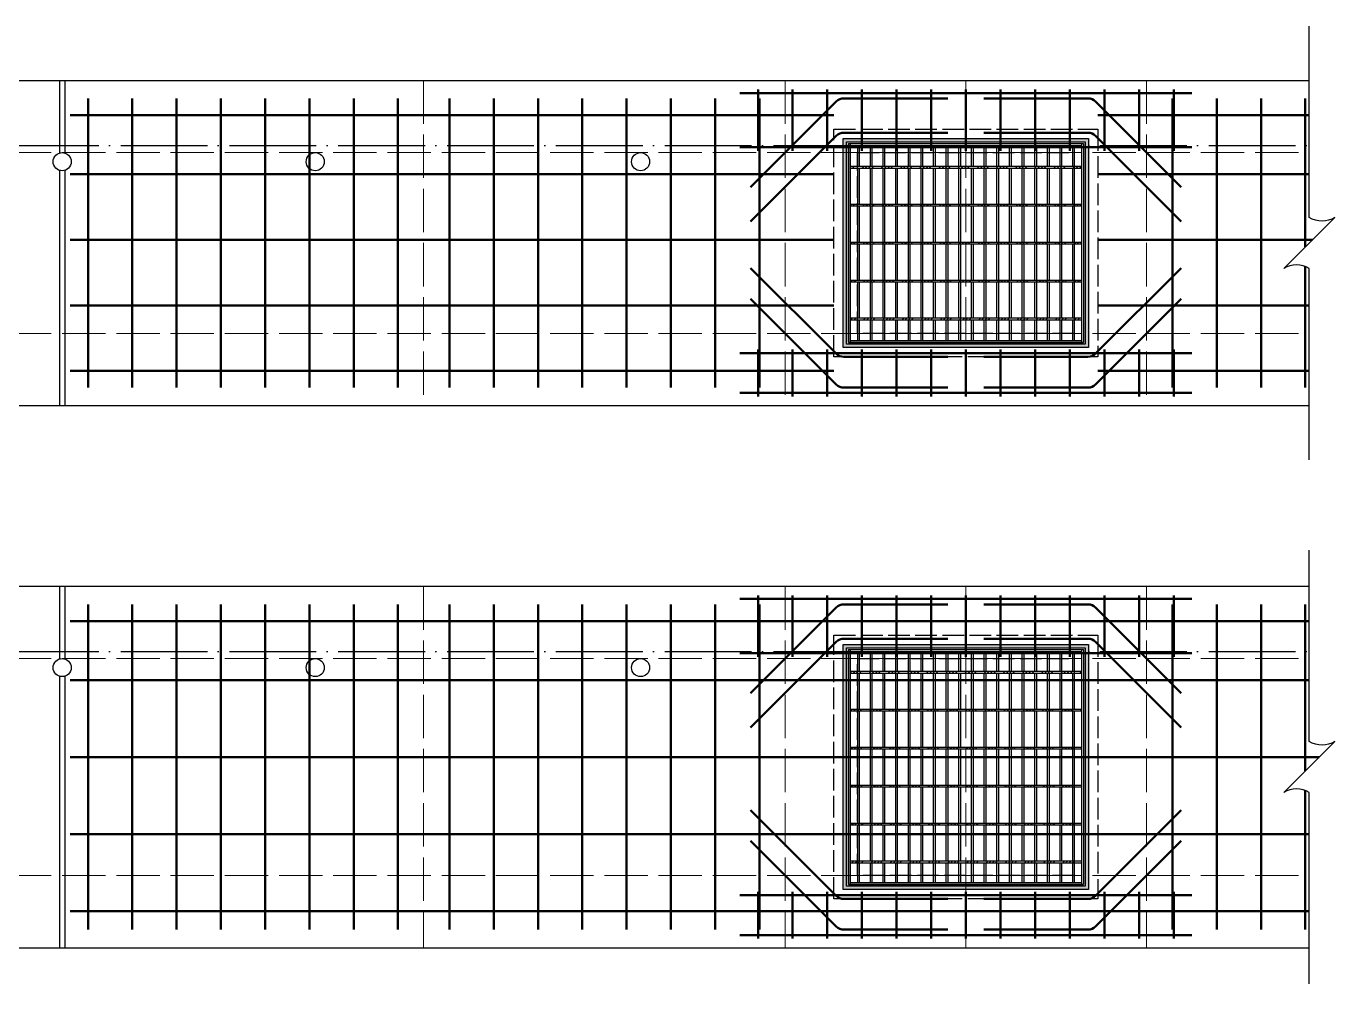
# Model space of a CAD drawing. Extents: x -2931 to 4779, y -2120 to 304.
# Drawn here: x 3626.9 to 3988.9, y -557.7 to -292.7 of the extents above; entities that cross this region are included whole.
import ezdxf

# ---------------------------------------------------------------- set-up
doc = ezdxf.new("R2010")
doc.units = 0
doc.header["$MEASUREMENT"] = 0
doc.linetypes.add('ACAD_ISO02W100', pattern=[15, 12, -3])
doc.linetypes.add('ACAD_ISO04W100', pattern=[30, 24, -3, 0, -3])
doc.layers.add('一、4.基本-隱藏', color=9, linetype='ACAD_ISO02W100', lineweight=20, plot=False)
doc.layers.add('三、3.文字-註解文字', color=2, linetype='Continuous')
for name, color, linetype, lineweight in [('二、1.繪圖-既有設施', 8, 'Continuous', 20), ('二、2.繪圖-施作項目', 181, 'Continuous', 30), ('二、5.繪圖-鋼筋', 60, 'Continuous', 50), ('二、6.繪圖-其他施作項目', 35, 'Continuous', 30)]:
    doc.layers.add(name, color=color, linetype=linetype, lineweight=lineweight)
pattern_1 = [(45, (2566.5, -144), (-2.65165, 2.65165), []), (45, (2567.384, -144), (-2.65165, 2.65165), []), (45, (2568.2678, -144), (-2.65165, 2.65165), []), (45, (2569.1517, -144), (-2.65165, 2.65165), [])]
pattern_2 = [(45, (2451.5, -284), (-2.65165, 2.65165), []), (45, (2452.384, -284), (-2.65165, 2.65165), []), (45, (2453.2678, -284), (-2.65165, 2.65165), []), (45, (2454.1517, -284), (-2.65165, 2.65165), [])]

msp = doc.modelspace()

# ---------------------------------------------------------------- hatches: boundary and pattern name
at = {"layer": '二、6.繪圖-其他施作項目'}
h = msp.add_hatch(color=256, dxfattribs=at)
h.dxf.hatch_style = 1
h.paths.add_polyline_path([(3852.961, -381.554), (3920.761, -381.554), (3920.761, -323.754), (3852.961, -323.754)])
h.paths.add_polyline_path([(3853.861, -324.654), (3919.861, -324.654), (3919.861, -380.654), (3853.861, -380.654)], flags=16)
h = msp.add_hatch(dxfattribs=at)
h.set_pattern_fill('ANSI34', color=256, scale=5)
h.set_pattern_definition(pattern_1)
h.paths.add_polyline_path([(3918.861, -331.404), (3854.861, -331.404), (3854.861, -331.904), (3918.861, -331.904)])
h = msp.add_hatch(dxfattribs=at)
h.set_pattern_fill('ANSI34', color=256, scale=5)
h.set_pattern_definition(pattern_1)
h.paths.add_polyline_path([(3918.861, -341.904), (3854.861, -341.904), (3854.861, -342.404), (3918.861, -342.404)])
h = msp.add_hatch(dxfattribs=at)
h.set_pattern_fill('ANSI34', color=256, scale=5)
h.set_pattern_definition(pattern_1)
h.paths.add_polyline_path([(3918.861, -352.404), (3854.861, -352.404), (3854.861, -352.904), (3918.861, -352.904)])
h = msp.add_hatch(dxfattribs=at)
h.set_pattern_fill('ANSI34', color=256, scale=5)
h.set_pattern_definition(pattern_1)
h.paths.add_polyline_path([(3918.861, -362.904), (3854.861, -362.904), (3854.861, -363.404), (3918.861, -363.404)])
h = msp.add_hatch(dxfattribs=at)
h.set_pattern_fill('ANSI34', color=256, scale=5)
h.set_pattern_definition(pattern_1)
h.paths.add_polyline_path([(3918.861, -373.404), (3854.861, -373.404), (3854.861, -373.904), (3918.861, -373.904)])
h = msp.add_hatch(color=256, dxfattribs=at)
h.dxf.hatch_style = 1
h.paths.add_polyline_path([(3852.961, -531.554), (3920.761, -531.554), (3920.761, -463.754), (3852.961, -463.754)])
h.paths.add_polyline_path([(3853.861, -464.654), (3919.861, -464.654), (3919.861, -530.654), (3853.861, -530.654)], flags=16)
h = msp.add_hatch(dxfattribs=at)
h.set_pattern_fill('ANSI34', color=256, scale=5)
h.set_pattern_definition(pattern_2)
h.paths.add_polyline_path([(3918.861, -471.154), (3854.861, -471.154), (3854.861, -471.654), (3918.861, -471.654)])
h = msp.add_hatch(dxfattribs=at)
h.set_pattern_fill('ANSI34', color=256, scale=5)
h.set_pattern_definition(pattern_2)
h.paths.add_polyline_path([(3918.861, -481.654), (3854.861, -481.654), (3854.861, -482.154), (3918.861, -482.154)])
h = msp.add_hatch(dxfattribs=at)
h.set_pattern_fill('ANSI34', color=256, scale=5)
h.set_pattern_definition(pattern_2)
h.paths.add_polyline_path([(3918.861, -492.154), (3854.861, -492.154), (3854.861, -492.654), (3918.861, -492.654)])
h = msp.add_hatch(dxfattribs=at)
h.set_pattern_fill('ANSI34', color=256, scale=5)
h.set_pattern_definition(pattern_2)
h.paths.add_polyline_path([(3918.861, -502.654), (3854.861, -502.654), (3854.861, -503.154), (3918.861, -503.154)])
h = msp.add_hatch(dxfattribs=at)
h.set_pattern_fill('ANSI34', color=256, scale=5)
h.set_pattern_definition(pattern_2)
h.paths.add_polyline_path([(3918.861, -513.154), (3854.861, -513.154), (3854.861, -513.654), (3918.861, -513.654)])
h = msp.add_hatch(dxfattribs=at)
h.set_pattern_fill('ANSI34', color=256, scale=5)
h.set_pattern_definition(pattern_2)
h.paths.add_polyline_path([(3918.861, -523.654), (3854.861, -523.654), (3854.861, -524.154), (3918.861, -524.154)])

# ---------------------------------------------------------------- linework, layer by layer
at = {"layer": '一、4.基本-隱藏'}
for points in [[(3736.861, -307.654), (3736.861, -397.654)], [(3836.861, -307.654), (3836.861, -397.654)], [(3886.861, -307.654), (3886.861, -397.654)], [(3936.861, -307.654), (3936.861, -397.654)], [(3736.861, -447.654), (3736.861, -547.654)], [(3836.861, -447.654), (3836.861, -547.654)], [(3886.861, -447.654), (3886.861, -547.654)], [(3936.861, -447.654), (3936.861, -547.654)]]:
    msp.add_lwpolyline(points, dxfattribs=at)
at = {"layer": '三、3.文字-註解文字'}
for points in [[(3981.861, -412.654), (3981.861, -359.725, 0.2828427), (3974.79, -359.725), (3988.932, -345.583, -0.2828427), (3981.861, -345.583), (3981.861, -292.654)], [(3981.861, -557.654), (3981.861, -504.725, 0.2828427), (3974.79, -504.725), (3988.932, -490.583, -0.2828427), (3981.861, -490.583), (3981.861, -437.654)]]:
    msp.add_lwpolyline(points, format="xyb", dxfattribs=at)
at = {"layer": '二、1.繪圖-既有設施', "linetype": 'ACAD_ISO02W100'}
for points in [[(3291.861, -327.654), (3981.861, -327.654)], [(3291.861, -377.654), (3981.861, -377.654)], [(3291.861, -467.654), (3981.861, -467.654)], [(3291.861, -527.654), (3981.861, -527.654)]]:
    msp.add_lwpolyline(points, dxfattribs=at)
at = {"layer": '二、2.繪圖-施作項目', "linetype": 'Continuous'}
for points in [[(3291.861, -307.654), (3981.861, -307.654)], [(3291.861, -397.654), (3981.861, -397.654)], [(3291.861, -447.654), (3981.861, -447.654)], [(3291.861, -547.654), (3981.861, -547.654)]]:
    msp.add_lwpolyline(points, dxfattribs=at)
at = {"layer": '二、2.繪圖-施作項目'}
for points in [[(3636.111, -307.654), (3636.111, -327.769)], [(3637.611, -307.654), (3637.611, -327.769)], [(3636.111, -332.539), (3636.111, -397.654)], [(3637.611, -332.539), (3637.611, -397.654)], [(3636.111, -447.654), (3636.111, -467.769)], [(3637.611, -447.654), (3637.611, -467.769)], [(3636.111, -472.539), (3636.111, -547.654)], [(3637.611, -472.539), (3637.611, -547.654)]]:
    msp.add_lwpolyline(points, dxfattribs=at)
at = {"layer": '二、2.繪圖-施作項目', "linetype": 'ACAD_ISO04W100'}
for points in [[(3291.861, -325.654), (3981.861, -325.654)], [(3291.861, -465.654), (3981.861, -465.654)]]:
    msp.add_lwpolyline(points, dxfattribs=at)
at = {"layer": '二、5.繪圖-鋼筋'}
for points in [[(3824.361, -311.154), (3949.361, -311.154)], [(3829.361, -310.154), (3829.361, -327.154)], [(3838.944, -310.154), (3838.944, -327.154)], [(3848.527, -310.154), (3848.527, -327.154)], [(3858.111, -310.154), (3858.111, -327.154)], [(3867.694, -310.154), (3867.694, -327.154)], [(3877.277, -310.154), (3877.277, -327.154)], [(3886.861, -310.154), (3886.861, -327.154)], [(3896.444, -310.154), (3896.444, -327.154)], [(3906.027, -310.154), (3906.027, -327.154)], [(3915.611, -310.154), (3915.611, -327.154)], [(3925.194, -310.154), (3925.194, -327.154)], [(3934.777, -310.154), (3934.777, -327.154)], [(3944.361, -310.154), (3944.361, -327.154)], [(3824.361, -326.154), (3949.361, -326.154)], [(3824.361, -383.154), (3949.361, -383.154)], [(3829.361, -382.154), (3829.361, -395.154)], [(3838.944, -382.154), (3838.944, -395.154)], [(3848.527, -382.154), (3848.527, -395.154)], [(3858.111, -382.154), (3858.111, -395.154)], [(3867.694, -382.154), (3867.694, -395.154)], [(3877.277, -382.154), (3877.277, -395.154)], [(3886.861, -382.154), (3886.861, -395.154)], [(3896.444, -382.154), (3896.444, -395.154)], [(3906.027, -382.154), (3906.027, -395.154)], [(3915.611, -382.154), (3915.611, -395.154)], [(3925.194, -382.154), (3925.194, -395.154)], [(3934.777, -382.154), (3934.777, -395.154)], [(3944.361, -382.154), (3944.361, -395.154)], [(3824.361, -394.154), (3949.361, -394.154)], [(3824.361, -451.154), (3949.361, -451.154)], [(3829.361, -450.154), (3829.361, -467.154)], [(3838.944, -450.154), (3838.944, -467.154)], [(3848.527, -450.154), (3848.527, -467.154)], [(3858.111, -450.154), (3858.111, -467.154)], [(3867.694, -450.154), (3867.694, -467.154)], [(3877.277, -450.154), (3877.277, -467.154)], [(3886.861, -450.154), (3886.861, -467.154)], [(3896.444, -450.154), (3896.444, -467.154)], [(3906.027, -450.154), (3906.027, -467.154)], [(3915.611, -450.154), (3915.611, -467.154)], [(3925.194, -450.154), (3925.194, -467.154)], [(3934.777, -450.154), (3934.777, -467.154)], [(3944.361, -450.154), (3944.361, -467.154)], [(3824.361, -466.154), (3949.361, -466.154)], [(3829.361, -532.154), (3829.361, -545.154)], [(3838.944, -532.154), (3838.944, -545.154)], [(3848.527, -532.154), (3848.527, -545.154)], [(3858.111, -532.154), (3858.111, -545.154)], [(3867.694, -532.154), (3867.694, -545.154)], [(3877.277, -532.154), (3877.277, -545.154)], [(3886.861, -532.154), (3886.861, -545.154)], [(3896.444, -532.154), (3896.444, -545.154)], [(3906.027, -532.154), (3906.027, -545.154)], [(3915.611, -532.154), (3915.611, -545.154)], [(3925.194, -532.154), (3925.194, -545.154)], [(3934.777, -532.154), (3934.777, -545.154)], [(3944.361, -532.154), (3944.361, -545.154)], [(3824.361, -533.154), (3949.361, -533.154)], [(3824.361, -544.154), (3949.361, -544.154)]]:
    msp.add_lwpolyline(points, dxfattribs=at)
at = {"layer": '二、5.繪圖-鋼筋', "linetype": 'Continuous'}
for points in [[(3644.011, -312.654), (3644.011, -392.654)], [(3656.261, -312.654), (3656.261, -392.654)], [(3668.511, -312.654), (3668.511, -392.654)], [(3680.761, -312.654), (3680.761, -392.654)], [(3693.011, -312.654), (3693.011, -392.654)], [(3705.261, -312.654), (3705.261, -392.654)], [(3717.511, -312.654), (3717.511, -392.654)], [(3729.751, -312.654), (3729.751, -392.654)], [(3744.011, -312.654), (3744.011, -392.654)], [(3756.261, -312.654), (3756.261, -392.654)], [(3768.511, -312.654), (3768.511, -392.654)], [(3780.761, -312.654), (3780.761, -392.654)], [(3793.011, -312.654), (3793.011, -392.654)], [(3805.261, -312.654), (3805.261, -392.654)], [(3817.511, -312.654), (3817.511, -392.654)], [(3829.751, -312.654), (3829.751, -392.654)], [(3944.011, -312.654), (3944.011, -392.654)], [(3956.261, -312.654), (3956.261, -392.654)], [(3968.511, -312.654), (3968.511, -392.654)], [(3980.761, -312.654), (3980.761, -353.754)], [(3639.111, -317.284), (3850.361, -317.284)], [(3923.361, -317.284), (3981.861, -317.284)], [(3639.111, -333.654), (3850.361, -333.654)], [(3923.361, -333.654), (3981.861, -333.654)], [(3639.111, -351.794), (3850.361, -351.794)], [(3923.361, -351.794), (3982.721, -351.794)], [(3980.761, -359.18), (3980.761, -392.654)], [(3639.111, -369.934), (3850.361, -369.934)], [(3923.361, -369.934), (3981.861, -369.934)], [(3639.111, -388.074), (3850.361, -388.074)], [(3923.361, -388.074), (3981.861, -388.074)], [(3644.011, -452.704), (3644.011, -542.654)], [(3656.261, -452.704), (3656.261, -542.654)], [(3668.511, -452.704), (3668.511, -542.654)], [(3680.761, -452.704), (3680.761, -542.654)], [(3693.011, -452.704), (3693.011, -542.654)], [(3705.261, -452.704), (3705.261, -542.654)], [(3717.511, -452.704), (3717.511, -542.654)], [(3729.751, -452.704), (3729.751, -542.654)], [(3744.011, -452.704), (3744.011, -542.654)], [(3756.261, -452.704), (3756.261, -542.654)], [(3768.511, -452.704), (3768.511, -542.654)], [(3780.761, -452.704), (3780.761, -542.654)], [(3793.011, -452.704), (3793.011, -542.654)], [(3805.261, -452.704), (3805.261, -542.654)], [(3817.511, -452.704), (3817.511, -542.654)], [(3829.751, -452.704), (3829.751, -542.654)], [(3944.011, -452.704), (3944.011, -542.654)], [(3956.261, -452.704), (3956.261, -542.654)], [(3968.511, -452.704), (3968.511, -542.654)], [(3980.761, -452.704), (3980.761, -498.754)], [(3639.111, -457.284), (3981.861, -457.284)], [(3639.111, -473.644), (3981.861, -473.644)], [(3639.111, -494.954), (3984.561, -494.954)], [(3980.761, -504.18), (3980.761, -542.654)], [(3639.111, -516.264), (3981.861, -516.264)], [(3639.111, -537.574), (3981.861, -537.574)]]:
    msp.add_lwpolyline(points, dxfattribs=at)
at = {"layer": '二、5.繪圖-鋼筋'}
for points in [[(3881.861, -312.654), (3853.103, -312.654, 0.1989124), (3850.982, -313.533), (3827.281, -337.234)], [(3891.861, -312.654), (3920.618, -312.654, -0.1989124), (3922.739, -313.533), (3946.441, -337.234)], [(3881.861, -322.154), (3853.103, -322.154, 0.1989124), (3850.982, -323.033), (3827.281, -346.734)], [(3891.861, -322.154), (3920.618, -322.154, -0.1989124), (3922.739, -323.033), (3946.441, -346.734)], [(3881.861, -384.154), (3853.103, -384.154, -0.1989124), (3850.982, -383.276), (3827.281, -359.574)], [(3891.861, -384.154), (3920.618, -384.154, 0.1989124), (3922.739, -383.276), (3946.441, -359.574)], [(3881.861, -392.654), (3853.103, -392.654, -0.1989124), (3850.982, -391.776), (3827.281, -368.074)], [(3891.861, -392.654), (3920.618, -392.654, 0.1989124), (3922.739, -391.776), (3946.441, -368.074)], [(3881.861, -452.654), (3853.103, -452.654, 0.1989124), (3850.982, -453.533), (3827.281, -477.234)], [(3891.861, -452.654), (3920.618, -452.654, -0.1989124), (3922.739, -453.533), (3946.441, -477.234)], [(3881.861, -462.154), (3853.103, -462.154, 0.1989124), (3850.982, -463.033), (3827.281, -486.734)], [(3891.861, -462.154), (3920.618, -462.154, -0.1989124), (3922.739, -463.033), (3946.441, -486.734)], [(3881.861, -534.154), (3853.103, -534.154, -0.1989124), (3850.982, -533.276), (3827.281, -509.574)], [(3891.861, -534.154), (3920.618, -534.154, 0.1989124), (3922.739, -533.276), (3946.441, -509.574)], [(3881.861, -542.654), (3853.103, -542.654, -0.1989124), (3850.982, -541.776), (3827.281, -518.074)], [(3891.861, -542.654), (3920.618, -542.654, 0.1989124), (3922.739, -541.776), (3946.441, -518.074)]]:
    msp.add_lwpolyline(points, format="xyb", dxfattribs=at)
at = {"layer": '二、6.繪圖-其他施作項目', "linetype": 'ACAD_ISO02W100', "ltscale": 0.5}
for points in [[(3850.361, -321.154), (3923.361, -321.154), (3923.361, -384.154), (3850.361, -384.154)], [(3856.861, -327.654), (3916.861, -327.654), (3916.861, -377.654), (3856.861, -377.654)], [(3850.361, -461.154), (3923.361, -461.154), (3923.361, -534.154), (3850.361, -534.154)], [(3856.861, -467.654), (3916.861, -467.654), (3916.861, -527.654), (3856.861, -527.654)]]:
    msp.add_lwpolyline(points, close=True, dxfattribs=at)
at = {"layer": '二、6.繪圖-其他施作項目'}
for points in [[(3852.961, -323.754), (3920.761, -323.754), (3920.761, -381.554), (3852.961, -381.554)], [(3853.861, -324.654), (3919.861, -324.654), (3919.861, -380.654), (3853.861, -380.654)], [(3854.361, -325.154), (3919.361, -325.154), (3919.361, -380.154), (3854.361, -380.154)], [(3852.961, -463.754), (3920.761, -463.754), (3920.761, -531.554), (3852.961, -531.554)], [(3853.861, -464.654), (3919.861, -464.654), (3919.861, -530.654), (3853.861, -530.654)], [(3854.361, -465.154), (3919.361, -465.154), (3919.361, -530.154), (3854.361, -530.154)]]:
    msp.add_lwpolyline(points, close=True, dxfattribs=at)
for points in [[(3854.361, -325.154), (3919.361, -325.154)], [(3854.361, -325.154), (3854.361, -380.154)], [(3854.861, -325.154), (3854.861, -380.154)], [(3854.861, -325.654), (3918.861, -325.654)], [(3856.861, -325.654), (3856.861, -331.404)], [(3857.361, -325.654), (3857.361, -331.404)], [(3860.361, -325.654), (3860.361, -331.404)], [(3860.861, -325.654), (3860.861, -331.404)], [(3863.861, -325.654), (3863.861, -331.404)], [(3864.361, -325.654), (3864.361, -331.404)], [(3867.361, -325.654), (3867.361, -331.404)], [(3867.861, -325.654), (3867.861, -331.404)], [(3870.861, -325.654), (3870.861, -331.404)], [(3871.361, -325.654), (3871.361, -331.404)], [(3874.361, -325.654), (3874.361, -331.404)], [(3874.861, -325.654), (3874.861, -331.404)], [(3877.861, -325.654), (3877.861, -331.404)], [(3878.361, -325.654), (3878.361, -331.404)], [(3881.361, -325.654), (3881.361, -331.404)], [(3881.861, -325.654), (3881.861, -331.404)], [(3884.861, -325.654), (3884.861, -331.404)], [(3885.361, -325.654), (3885.361, -331.404)], [(3888.361, -325.654), (3888.361, -331.404)], [(3888.861, -325.654), (3888.861, -331.404)], [(3891.861, -325.654), (3891.861, -331.404)], [(3892.361, -325.654), (3892.361, -331.404)], [(3895.361, -325.654), (3895.361, -331.404)], [(3895.861, -325.654), (3895.861, -331.404)], [(3898.861, -325.654), (3898.861, -331.404)], [(3899.361, -325.654), (3899.361, -331.404)], [(3902.361, -325.654), (3902.361, -331.404)], [(3902.861, -325.654), (3902.861, -331.404)], [(3905.861, -325.654), (3905.861, -331.404)], [(3906.361, -325.654), (3906.361, -331.404)], [(3909.361, -325.654), (3909.361, -331.404)], [(3909.861, -325.654), (3909.861, -331.404)], [(3912.861, -325.654), (3912.861, -331.404)], [(3913.361, -325.654), (3913.361, -331.404)], [(3916.361, -325.654), (3916.361, -331.404)], [(3916.861, -325.654), (3916.861, -331.404)], [(3918.861, -325.154), (3918.861, -380.154)], [(3919.361, -325.154), (3919.361, -380.154)], [(3854.861, -331.404), (3918.861, -331.404)], [(3854.861, -331.904), (3918.861, -331.904)], [(3856.861, -331.904), (3856.861, -341.904)], [(3857.361, -331.904), (3857.361, -341.904)], [(3860.361, -331.904), (3860.361, -341.904)], [(3860.861, -331.904), (3860.861, -341.904)], [(3863.861, -331.904), (3863.861, -341.904)], [(3864.361, -331.904), (3864.361, -341.904)], [(3867.361, -331.904), (3867.361, -341.904)], [(3867.861, -331.904), (3867.861, -341.904)], [(3870.861, -331.904), (3870.861, -341.904)], [(3871.361, -331.904), (3871.361, -341.904)], [(3874.361, -331.904), (3874.361, -341.904)], [(3874.861, -331.904), (3874.861, -341.904)], [(3877.861, -331.904), (3877.861, -341.904)], [(3878.361, -331.904), (3878.361, -341.904)], [(3881.361, -331.904), (3881.361, -341.904)], [(3881.861, -331.904), (3881.861, -341.904)], [(3884.861, -331.904), (3884.861, -341.904)], [(3885.361, -331.904), (3885.361, -341.904)], [(3888.361, -331.904), (3888.361, -341.904)], [(3888.861, -331.904), (3888.861, -341.904)], [(3891.861, -331.904), (3891.861, -341.904)], [(3892.361, -331.904), (3892.361, -341.904)], [(3895.361, -331.904), (3895.361, -341.904)], [(3895.861, -331.904), (3895.861, -341.904)], [(3898.861, -331.904), (3898.861, -341.904)], [(3899.361, -331.904), (3899.361, -341.904)], [(3902.361, -331.904), (3902.361, -341.904)], [(3902.861, -331.904), (3902.861, -341.904)], [(3905.861, -331.904), (3905.861, -341.904)], [(3906.361, -331.904), (3906.361, -341.904)], [(3909.361, -331.904), (3909.361, -341.904)], [(3909.861, -331.904), (3909.861, -341.904)], [(3912.861, -331.904), (3912.861, -341.904)], [(3913.361, -331.904), (3913.361, -341.904)], [(3916.361, -331.904), (3916.361, -341.904)], [(3916.861, -331.904), (3916.861, -341.904)], [(3854.861, -341.904), (3918.861, -341.904)], [(3854.861, -342.404), (3918.861, -342.404)], [(3856.861, -342.404), (3856.861, -352.404)], [(3857.361, -342.404), (3857.361, -352.404)], [(3860.361, -342.404), (3860.361, -352.404)], [(3860.861, -342.404), (3860.861, -352.404)], [(3863.861, -342.404), (3863.861, -352.404)], [(3864.361, -342.404), (3864.361, -352.404)], [(3867.361, -342.404), (3867.361, -352.404)], [(3867.861, -342.404), (3867.861, -352.404)], [(3870.861, -342.404), (3870.861, -352.404)], [(3871.361, -342.404), (3871.361, -352.404)], [(3874.361, -342.404), (3874.361, -352.404)], [(3874.861, -342.404), (3874.861, -352.404)], [(3877.861, -342.404), (3877.861, -352.404)], [(3878.361, -342.404), (3878.361, -352.404)], [(3881.361, -342.404), (3881.361, -352.404)], [(3881.861, -342.404), (3881.861, -352.404)], [(3884.861, -342.404), (3884.861, -352.404)], [(3885.361, -342.404), (3885.361, -352.404)], [(3888.361, -342.404), (3888.361, -352.404)], [(3888.861, -342.404), (3888.861, -352.404)], [(3891.861, -342.404), (3891.861, -352.404)], [(3892.361, -342.404), (3892.361, -352.404)], [(3895.361, -342.404), (3895.361, -352.404)], [(3895.861, -342.404), (3895.861, -352.404)], [(3898.861, -342.404), (3898.861, -352.404)], [(3899.361, -342.404), (3899.361, -352.404)], [(3902.361, -342.404), (3902.361, -352.404)], [(3902.861, -342.404), (3902.861, -352.404)], [(3905.861, -342.404), (3905.861, -352.404)], [(3906.361, -342.404), (3906.361, -352.404)], [(3909.361, -342.404), (3909.361, -352.404)], [(3909.861, -342.404), (3909.861, -352.404)], [(3912.861, -342.404), (3912.861, -352.404)], [(3913.361, -342.404), (3913.361, -352.404)], [(3916.361, -342.404), (3916.361, -352.404)], [(3916.861, -342.404), (3916.861, -352.404)], [(3854.861, -352.404), (3918.861, -352.404)], [(3854.861, -352.904), (3918.861, -352.904)], [(3856.861, -352.904), (3856.861, -362.904)], [(3857.361, -352.904), (3857.361, -362.904)], [(3860.361, -352.904), (3860.361, -362.904)], [(3860.861, -352.904), (3860.861, -362.904)], [(3863.861, -352.904), (3863.861, -362.904)], [(3864.361, -352.904), (3864.361, -362.904)], [(3867.361, -352.904), (3867.361, -362.904)], [(3867.861, -352.904), (3867.861, -362.904)], [(3870.861, -352.904), (3870.861, -362.904)], [(3871.361, -352.904), (3871.361, -362.904)], [(3874.361, -352.904), (3874.361, -362.904)], [(3874.861, -352.904), (3874.861, -362.904)], [(3877.861, -352.904), (3877.861, -362.904)], [(3878.361, -352.904), (3878.361, -362.904)], [(3881.361, -352.904), (3881.361, -362.904)], [(3881.861, -352.904), (3881.861, -362.904)], [(3884.861, -352.904), (3884.861, -362.904)], [(3885.361, -352.904), (3885.361, -362.904)], [(3888.361, -352.904), (3888.361, -362.904)], [(3888.861, -352.904), (3888.861, -362.904)], [(3891.861, -352.904), (3891.861, -362.904)], [(3892.361, -352.904), (3892.361, -362.904)], [(3895.361, -352.904), (3895.361, -362.904)], [(3895.861, -352.904), (3895.861, -362.904)], [(3898.861, -352.904), (3898.861, -362.904)], [(3899.361, -352.904), (3899.361, -362.904)], [(3902.361, -352.904), (3902.361, -362.904)], [(3902.861, -352.904), (3902.861, -362.904)], [(3905.861, -352.904), (3905.861, -362.904)], [(3906.361, -352.904), (3906.361, -362.904)], [(3909.361, -352.904), (3909.361, -362.904)], [(3909.861, -352.904), (3909.861, -362.904)], [(3912.861, -352.904), (3912.861, -362.904)], [(3913.361, -352.904), (3913.361, -362.904)], [(3916.361, -352.904), (3916.361, -362.904)], [(3916.861, -352.904), (3916.861, -362.904)], [(3854.861, -362.904), (3918.861, -362.904)], [(3854.861, -363.404), (3918.861, -363.404)], [(3856.861, -363.404), (3856.861, -373.404)], [(3857.361, -363.404), (3857.361, -373.404)], [(3860.361, -363.404), (3860.361, -373.404)], [(3860.861, -363.404), (3860.861, -373.404)], [(3863.861, -363.404), (3863.861, -373.404)], [(3864.361, -363.404), (3864.361, -373.404)], [(3867.361, -363.404), (3867.361, -373.404)], [(3867.861, -363.404), (3867.861, -373.404)], [(3870.861, -363.404), (3870.861, -373.404)], [(3871.361, -363.404), (3871.361, -373.404)], [(3874.361, -363.404), (3874.361, -373.404)], [(3874.861, -363.404), (3874.861, -373.404)], [(3877.861, -363.404), (3877.861, -373.404)], [(3878.361, -363.404), (3878.361, -373.404)], [(3881.361, -363.404), (3881.361, -373.404)], [(3881.861, -363.404), (3881.861, -373.404)], [(3884.861, -363.404), (3884.861, -373.404)], [(3885.361, -363.404), (3885.361, -373.404)], [(3888.361, -363.404), (3888.361, -373.404)], [(3888.861, -363.404), (3888.861, -373.404)], [(3891.861, -363.404), (3891.861, -373.404)], [(3892.361, -363.404), (3892.361, -373.404)], [(3895.361, -363.404), (3895.361, -373.404)], [(3895.861, -363.404), (3895.861, -373.404)], [(3898.861, -363.404), (3898.861, -373.404)], [(3899.361, -363.404), (3899.361, -373.404)], [(3902.361, -363.404), (3902.361, -373.404)], [(3902.861, -363.404), (3902.861, -373.404)], [(3905.861, -363.404), (3905.861, -373.404)], [(3906.361, -363.404), (3906.361, -373.404)], [(3909.361, -363.404), (3909.361, -373.404)], [(3909.861, -363.404), (3909.861, -373.404)], [(3912.861, -363.404), (3912.861, -373.404)], [(3913.361, -363.404), (3913.361, -373.404)], [(3916.361, -363.404), (3916.361, -373.404)], [(3916.861, -363.404), (3916.861, -373.404)], [(3854.861, -373.404), (3918.861, -373.404)], [(3854.861, -373.904), (3918.861, -373.904)], [(3856.861, -373.904), (3856.861, -379.654)], [(3857.361, -373.904), (3857.361, -379.654)], [(3860.361, -373.904), (3860.361, -379.654)], [(3860.861, -373.904), (3860.861, -379.654)], [(3863.861, -373.904), (3863.861, -379.654)], [(3864.361, -373.904), (3864.361, -379.654)], [(3867.361, -373.904), (3867.361, -379.654)], [(3867.861, -373.904), (3867.861, -379.654)], [(3870.861, -373.904), (3870.861, -379.654)], [(3871.361, -373.904), (3871.361, -379.654)], [(3874.361, -373.904), (3874.361, -379.654)], [(3874.861, -373.904), (3874.861, -379.654)], [(3877.861, -373.904), (3877.861, -379.654)], [(3878.361, -373.904), (3878.361, -379.654)], [(3881.361, -373.904), (3881.361, -379.654)], [(3881.861, -373.904), (3881.861, -379.654)], [(3884.861, -373.904), (3884.861, -379.654)], [(3885.361, -373.904), (3885.361, -379.654)], [(3888.361, -373.904), (3888.361, -379.654)], [(3888.861, -373.904), (3888.861, -379.654)], [(3891.861, -373.904), (3891.861, -379.654)], [(3892.361, -373.904), (3892.361, -379.654)], [(3895.361, -373.904), (3895.361, -379.654)], [(3895.861, -373.904), (3895.861, -379.654)], [(3898.861, -373.904), (3898.861, -379.654)], [(3899.361, -373.904), (3899.361, -379.654)], [(3902.361, -373.904), (3902.361, -379.654)], [(3902.861, -373.904), (3902.861, -379.654)], [(3905.861, -373.904), (3905.861, -379.654)], [(3906.361, -373.904), (3906.361, -379.654)], [(3909.361, -373.904), (3909.361, -379.654)], [(3909.861, -373.904), (3909.861, -379.654)], [(3912.861, -373.904), (3912.861, -379.654)], [(3913.361, -373.904), (3913.361, -379.654)], [(3916.361, -373.904), (3916.361, -379.654)], [(3916.861, -373.904), (3916.861, -379.654)], [(3854.861, -379.654), (3918.861, -379.654)], [(3854.361, -380.154), (3919.361, -380.154)], [(3854.361, -465.154), (3919.361, -465.154)], [(3854.361, -465.154), (3854.361, -530.154)], [(3854.861, -465.154), (3854.861, -530.154)], [(3854.861, -465.654), (3918.861, -465.654)], [(3856.861, -465.654), (3856.861, -471.154)], [(3857.361, -465.654), (3857.361, -471.154)], [(3860.361, -465.654), (3860.361, -471.154)], [(3860.861, -465.654), (3860.861, -471.154)], [(3863.861, -465.654), (3863.861, -471.154)], [(3864.361, -465.654), (3864.361, -471.154)], [(3867.361, -465.654), (3867.361, -471.154)], [(3867.861, -465.654), (3867.861, -471.154)], [(3870.861, -465.654), (3870.861, -471.154)], [(3871.361, -465.654), (3871.361, -471.154)], [(3874.361, -465.654), (3874.361, -471.154)], [(3874.861, -465.654), (3874.861, -471.154)], [(3877.861, -465.654), (3877.861, -471.154)], [(3878.361, -465.654), (3878.361, -471.154)], [(3881.361, -465.654), (3881.361, -471.154)], [(3881.861, -465.654), (3881.861, -471.154)], [(3884.861, -465.654), (3884.861, -471.154)], [(3885.361, -465.654), (3885.361, -471.154)], [(3888.361, -465.654), (3888.361, -471.154)], [(3888.861, -465.654), (3888.861, -471.154)], [(3891.861, -465.654), (3891.861, -471.154)], [(3892.361, -465.654), (3892.361, -471.154)], [(3895.361, -465.654), (3895.361, -471.154)], [(3895.861, -465.654), (3895.861, -471.154)], [(3898.861, -465.654), (3898.861, -471.154)], [(3899.361, -465.654), (3899.361, -471.154)], [(3902.361, -465.654), (3902.361, -471.154)], [(3902.861, -465.654), (3902.861, -471.154)], [(3905.861, -465.654), (3905.861, -471.154)], [(3906.361, -465.654), (3906.361, -471.154)], [(3909.361, -465.654), (3909.361, -471.154)], [(3909.861, -465.654), (3909.861, -471.154)], [(3912.861, -465.654), (3912.861, -471.154)], [(3913.361, -465.654), (3913.361, -471.154)], [(3916.361, -465.654), (3916.361, -471.154)], [(3916.861, -465.654), (3916.861, -471.154)], [(3918.861, -465.154), (3918.861, -530.154)], [(3919.361, -465.154), (3919.361, -530.154)], [(3854.861, -471.154), (3918.861, -471.154)], [(3854.861, -471.654), (3918.861, -471.654)], [(3856.861, -471.654), (3856.861, -481.654)], [(3857.361, -471.654), (3857.361, -481.654)], [(3860.361, -471.654), (3860.361, -481.654)], [(3860.861, -471.654), (3860.861, -481.654)], [(3863.861, -471.654), (3863.861, -481.654)], [(3864.361, -471.654), (3864.361, -481.654)], [(3867.361, -471.654), (3867.361, -481.654)], [(3867.861, -471.654), (3867.861, -481.654)], [(3870.861, -471.654), (3870.861, -481.654)], [(3871.361, -471.654), (3871.361, -481.654)], [(3874.361, -471.654), (3874.361, -481.654)], [(3874.861, -471.654), (3874.861, -481.654)], [(3877.861, -471.654), (3877.861, -481.654)], [(3878.361, -471.654), (3878.361, -481.654)], [(3881.361, -471.654), (3881.361, -481.654)], [(3881.861, -471.654), (3881.861, -481.654)], [(3884.861, -471.654), (3884.861, -481.654)], [(3885.361, -471.654), (3885.361, -481.654)], [(3888.361, -471.654), (3888.361, -481.654)], [(3888.861, -471.654), (3888.861, -481.654)], [(3891.861, -471.654), (3891.861, -481.654)], [(3892.361, -471.654), (3892.361, -481.654)], [(3895.361, -471.654), (3895.361, -481.654)], [(3895.861, -471.654), (3895.861, -481.654)], [(3898.861, -471.654), (3898.861, -481.654)], [(3899.361, -471.654), (3899.361, -481.654)], [(3902.361, -471.654), (3902.361, -481.654)], [(3902.861, -471.654), (3902.861, -481.654)], [(3905.861, -471.654), (3905.861, -481.654)], [(3906.361, -471.654), (3906.361, -481.654)], [(3909.361, -471.654), (3909.361, -481.654)], [(3909.861, -471.654), (3909.861, -481.654)], [(3912.861, -471.654), (3912.861, -481.654)], [(3913.361, -471.654), (3913.361, -481.654)], [(3916.361, -471.654), (3916.361, -481.654)], [(3916.861, -471.654), (3916.861, -481.654)], [(3854.861, -481.654), (3918.861, -481.654)], [(3854.861, -482.154), (3918.861, -482.154)], [(3856.861, -482.154), (3856.861, -492.154)], [(3857.361, -482.154), (3857.361, -492.154)], [(3860.361, -482.154), (3860.361, -492.154)], [(3860.861, -482.154), (3860.861, -492.154)], [(3863.861, -482.154), (3863.861, -492.154)], [(3864.361, -482.154), (3864.361, -492.154)], [(3867.361, -482.154), (3867.361, -492.154)], [(3867.861, -482.154), (3867.861, -492.154)], [(3870.861, -482.154), (3870.861, -492.154)], [(3871.361, -482.154), (3871.361, -492.154)], [(3874.361, -482.154), (3874.361, -492.154)], [(3874.861, -482.154), (3874.861, -492.154)], [(3877.861, -482.154), (3877.861, -492.154)], [(3878.361, -482.154), (3878.361, -492.154)], [(3881.361, -482.154), (3881.361, -492.154)], [(3881.861, -482.154), (3881.861, -492.154)], [(3884.861, -482.154), (3884.861, -492.154)], [(3885.361, -482.154), (3885.361, -492.154)], [(3888.361, -482.154), (3888.361, -492.154)], [(3888.861, -482.154), (3888.861, -492.154)], [(3891.861, -482.154), (3891.861, -492.154)], [(3892.361, -482.154), (3892.361, -492.154)], [(3895.361, -482.154), (3895.361, -492.154)], [(3895.861, -482.154), (3895.861, -492.154)], [(3898.861, -482.154), (3898.861, -492.154)], [(3899.361, -482.154), (3899.361, -492.154)], [(3902.361, -482.154), (3902.361, -492.154)], [(3902.861, -482.154), (3902.861, -492.154)], [(3905.861, -482.154), (3905.861, -492.154)], [(3906.361, -482.154), (3906.361, -492.154)], [(3909.361, -482.154), (3909.361, -492.154)], [(3909.861, -482.154), (3909.861, -492.154)], [(3912.861, -482.154), (3912.861, -492.154)], [(3913.361, -482.154), (3913.361, -492.154)], [(3916.361, -482.154), (3916.361, -492.154)], [(3916.861, -482.154), (3916.861, -492.154)], [(3854.861, -492.154), (3918.861, -492.154)], [(3854.861, -492.654), (3918.861, -492.654)], [(3856.861, -492.654), (3856.861, -502.654)], [(3857.361, -492.654), (3857.361, -502.654)], [(3860.361, -492.654), (3860.361, -502.654)], [(3860.861, -492.654), (3860.861, -502.654)], [(3863.861, -492.654), (3863.861, -502.654)], [(3864.361, -492.654), (3864.361, -502.654)], [(3867.361, -492.654), (3867.361, -502.654)], [(3867.861, -492.654), (3867.861, -502.654)], [(3870.861, -492.654), (3870.861, -502.654)], [(3871.361, -492.654), (3871.361, -502.654)], [(3874.361, -492.654), (3874.361, -502.654)], [(3874.861, -492.654), (3874.861, -502.654)], [(3877.861, -492.654), (3877.861, -502.654)], [(3878.361, -492.654), (3878.361, -502.654)], [(3881.361, -492.654), (3881.361, -502.654)], [(3881.861, -492.654), (3881.861, -502.654)], [(3884.861, -492.654), (3884.861, -502.654)], [(3885.361, -492.654), (3885.361, -502.654)], [(3888.361, -492.654), (3888.361, -502.654)], [(3888.861, -492.654), (3888.861, -502.654)], [(3891.861, -492.654), (3891.861, -502.654)], [(3892.361, -492.654), (3892.361, -502.654)], [(3895.361, -492.654), (3895.361, -502.654)], [(3895.861, -492.654), (3895.861, -502.654)], [(3898.861, -492.654), (3898.861, -502.654)], [(3899.361, -492.654), (3899.361, -502.654)], [(3902.361, -492.654), (3902.361, -502.654)], [(3902.861, -492.654), (3902.861, -502.654)], [(3905.861, -492.654), (3905.861, -502.654)], [(3906.361, -492.654), (3906.361, -502.654)], [(3909.361, -492.654), (3909.361, -502.654)], [(3909.861, -492.654), (3909.861, -502.654)], [(3912.861, -492.654), (3912.861, -502.654)], [(3913.361, -492.654), (3913.361, -502.654)], [(3916.361, -492.654), (3916.361, -502.654)], [(3916.861, -492.654), (3916.861, -502.654)], [(3854.861, -502.654), (3918.861, -502.654)], [(3854.861, -503.154), (3918.861, -503.154)], [(3856.861, -503.154), (3856.861, -513.154)], [(3857.361, -503.154), (3857.361, -513.154)], [(3860.361, -503.154), (3860.361, -513.154)], [(3860.861, -503.154), (3860.861, -513.154)], [(3863.861, -503.154), (3863.861, -513.154)], [(3864.361, -503.154), (3864.361, -513.154)], [(3867.361, -503.154), (3867.361, -513.154)], [(3867.861, -503.154), (3867.861, -513.154)], [(3870.861, -503.154), (3870.861, -513.154)], [(3871.361, -503.154), (3871.361, -513.154)], [(3874.361, -503.154), (3874.361, -513.154)], [(3874.861, -503.154), (3874.861, -513.154)], [(3877.861, -503.154), (3877.861, -513.154)], [(3878.361, -503.154), (3878.361, -513.154)], [(3881.361, -503.154), (3881.361, -513.154)], [(3881.861, -503.154), (3881.861, -513.154)], [(3884.861, -503.154), (3884.861, -513.154)], [(3885.361, -503.154), (3885.361, -513.154)], [(3888.361, -503.154), (3888.361, -513.154)], [(3888.861, -503.154), (3888.861, -513.154)], [(3891.861, -503.154), (3891.861, -513.154)], [(3892.361, -503.154), (3892.361, -513.154)], [(3895.361, -503.154), (3895.361, -513.154)], [(3895.861, -503.154), (3895.861, -513.154)], [(3898.861, -503.154), (3898.861, -513.154)], [(3899.361, -503.154), (3899.361, -513.154)], [(3902.361, -503.154), (3902.361, -513.154)], [(3902.861, -503.154), (3902.861, -513.154)], [(3905.861, -503.154), (3905.861, -513.154)], [(3906.361, -503.154), (3906.361, -513.154)], [(3909.361, -503.154), (3909.361, -513.154)], [(3909.861, -503.154), (3909.861, -513.154)], [(3912.861, -503.154), (3912.861, -513.154)], [(3913.361, -503.154), (3913.361, -513.154)], [(3916.361, -503.154), (3916.361, -513.154)], [(3916.861, -503.154), (3916.861, -513.154)], [(3854.861, -513.154), (3918.861, -513.154)], [(3854.861, -513.654), (3918.861, -513.654)], [(3856.861, -513.654), (3856.861, -523.654)], [(3857.361, -513.654), (3857.361, -523.654)], [(3860.361, -513.654), (3860.361, -523.654)], [(3860.861, -513.654), (3860.861, -523.654)], [(3863.861, -513.654), (3863.861, -523.654)], [(3864.361, -513.654), (3864.361, -523.654)], [(3867.361, -513.654), (3867.361, -523.654)], [(3867.861, -513.654), (3867.861, -523.654)], [(3870.861, -513.654), (3870.861, -523.654)], [(3871.361, -513.654), (3871.361, -523.654)], [(3874.361, -513.654), (3874.361, -523.654)], [(3874.861, -513.654), (3874.861, -523.654)], [(3877.861, -513.654), (3877.861, -523.654)], [(3878.361, -513.654), (3878.361, -523.654)], [(3881.361, -513.654), (3881.361, -523.654)], [(3881.861, -513.654), (3881.861, -523.654)], [(3884.861, -513.654), (3884.861, -523.654)], [(3885.361, -513.654), (3885.361, -523.654)], [(3888.361, -513.654), (3888.361, -523.654)], [(3888.861, -513.654), (3888.861, -523.654)], [(3891.861, -513.654), (3891.861, -523.654)], [(3892.361, -513.654), (3892.361, -523.654)], [(3895.361, -513.654), (3895.361, -523.654)], [(3895.861, -513.654), (3895.861, -523.654)], [(3898.861, -513.654), (3898.861, -523.654)], [(3899.361, -513.654), (3899.361, -523.654)], [(3902.361, -513.654), (3902.361, -523.654)], [(3902.861, -513.654), (3902.861, -523.654)], [(3905.861, -513.654), (3905.861, -523.654)], [(3906.361, -513.654), (3906.361, -523.654)], [(3909.361, -513.654), (3909.361, -523.654)], [(3909.861, -513.654), (3909.861, -523.654)], [(3912.861, -513.654), (3912.861, -523.654)], [(3913.361, -513.654), (3913.361, -523.654)], [(3916.361, -513.654), (3916.361, -523.654)], [(3916.861, -513.654), (3916.861, -523.654)], [(3854.861, -523.654), (3918.861, -523.654)], [(3854.861, -524.154), (3918.861, -524.154)], [(3856.861, -524.154), (3856.861, -529.654)], [(3857.361, -524.154), (3857.361, -529.654)], [(3860.361, -524.154), (3860.361, -529.654)], [(3860.861, -524.154), (3860.861, -529.654)], [(3863.861, -524.154), (3863.861, -529.654)], [(3864.361, -524.154), (3864.361, -529.654)], [(3867.361, -524.154), (3867.361, -529.654)], [(3867.861, -524.154), (3867.861, -529.654)], [(3870.861, -524.154), (3870.861, -529.654)], [(3871.361, -524.154), (3871.361, -529.654)], [(3874.361, -524.154), (3874.361, -529.654)], [(3874.861, -524.154), (3874.861, -529.654)], [(3877.861, -524.154), (3877.861, -529.654)], [(3878.361, -524.154), (3878.361, -529.654)], [(3881.361, -524.154), (3881.361, -529.654)], [(3881.861, -524.154), (3881.861, -529.654)], [(3884.861, -524.154), (3884.861, -529.654)], [(3885.361, -524.154), (3885.361, -529.654)], [(3888.361, -524.154), (3888.361, -529.654)], [(3888.861, -524.154), (3888.861, -529.654)], [(3891.861, -524.154), (3891.861, -529.654)], [(3892.361, -524.154), (3892.361, -529.654)], [(3895.361, -524.154), (3895.361, -529.654)], [(3895.861, -524.154), (3895.861, -529.654)], [(3898.861, -524.154), (3898.861, -529.654)], [(3899.361, -524.154), (3899.361, -529.654)], [(3902.361, -524.154), (3902.361, -529.654)], [(3902.861, -524.154), (3902.861, -529.654)], [(3905.861, -524.154), (3905.861, -529.654)], [(3906.361, -524.154), (3906.361, -529.654)], [(3909.361, -524.154), (3909.361, -529.654)], [(3909.861, -524.154), (3909.861, -529.654)], [(3912.861, -524.154), (3912.861, -529.654)], [(3913.361, -524.154), (3913.361, -529.654)], [(3916.361, -524.154), (3916.361, -529.654)], [(3916.861, -524.154), (3916.861, -529.654)], [(3854.361, -530.154), (3919.361, -530.154)], [(3854.861, -529.654), (3918.861, -529.654)]]:
    msp.add_lwpolyline(points, dxfattribs=at)
for centre in [(3636.861, -330.154), (3706.861, -330.154), (3796.861, -330.154), (3636.861, -470.154), (3706.861, -470.154), (3796.861, -470.154)]:
    msp.add_circle(centre, 2.5, dxfattribs=at)

doc.saveas('drawing.dxf')
